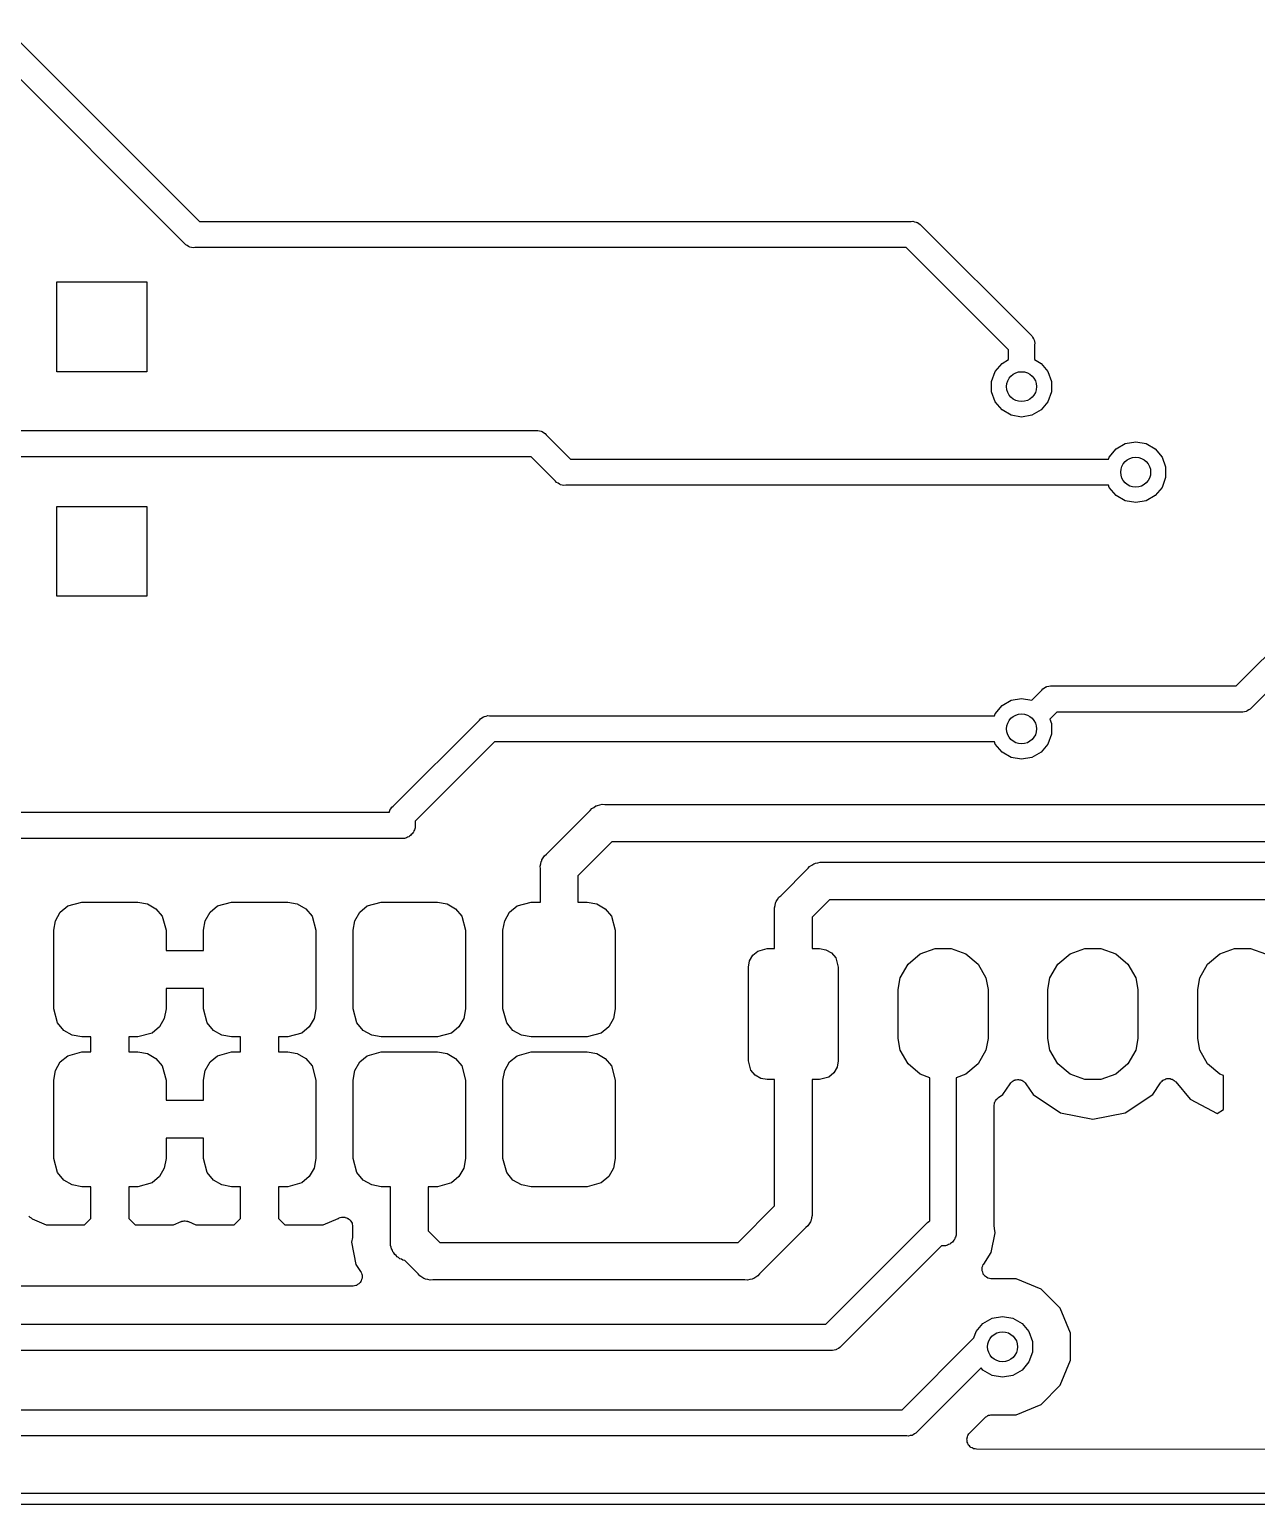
# Model space of a CAD drawing. Extents: x 51.7 to 143, y -96 to -37.9.
# Drawn here: x 109.18 to 125.57, y -95.96 to -76.25 of the extents above; entities that cross this region are included whole.
import ezdxf

# ---------------------------------------------------------------- set-up
doc = ezdxf.new("R2010")
doc.units = 0
doc.header["$MEASUREMENT"] = 0
doc.layers.add('BLACK', color=7, linetype='CONTINUOUS')

msp = doc.modelspace()

# ---------------------------------------------------------------- linework, layer by layer
at = {"layer": 'BLACK', "linetype": 'CONTINUOUS'}
for p, q in [((108.887, -76.2545), (111.451, -78.819)), ((111.25, -79.1123), (108.594, -76.4561)), ((111.451, -78.819), (120.954, -78.819)), ((120.954, -78.819), (120.977, -78.817)), ((120.977, -78.817), (121, -78.823)), ((121, -78.823), (121.022, -78.827)), ((121.022, -78.827), (121.029, -78.8309)), ((121.029, -78.8309), (121.037, -78.833)), ((121.037, -78.833), (121.056, -78.8463)), ((121.056, -78.8463), (121.076, -78.8579)), ((121.076, -78.8579), (121.091, -78.8757)), ((121.091, -78.8757), (122.546, -80.3312)), ((111.265, -79.1301), (111.25, -79.1123)), ((111.285, -79.1417), (111.265, -79.1301)), ((111.304, -79.1551), (111.285, -79.1417)), ((111.311, -79.1571), (111.304, -79.1551)), ((111.318, -79.161), (111.311, -79.1571)), ((111.341, -79.165), (111.318, -79.161)), ((111.364, -79.171), (111.341, -79.165)), ((111.387, -79.169), (111.364, -79.171)), ((120.889, -79.169), (111.387, -79.169)), ((122.253, -80.5328), (120.889, -79.169)), ((109.544, -80.827), (109.544, -79.627)), ((109.544, -79.627), (110.744, -79.627)), ((110.744, -79.627), (110.744, -80.827)), ((122.546, -80.3312), (122.564, -80.3461)), ((122.564, -80.3461), (122.576, -80.3662)), ((122.576, -80.3662), (122.589, -80.3852)), ((122.589, -80.3852), (122.591, -80.3928)), ((122.591, -80.3928), (122.595, -80.3995)), ((122.253, -80.6652), (122.253, -80.5328)), ((122.595, -80.3995), (122.599, -80.4224)), ((122.599, -80.4224), (122.605, -80.4448)), ((122.605, -80.4448), (122.603, -80.468)), ((122.603, -80.468), (122.603, -80.6652)), ((122.076, -80.8229), (122.167, -80.7149)), ((122.167, -80.7149), (122.253, -80.6652)), ((122.603, -80.6652), (122.689, -80.7149)), ((122.689, -80.7149), (122.78, -80.8229)), ((110.744, -80.827), (109.544, -80.827)), ((122.028, -80.9555), (122.076, -80.8229)), ((122.028, -81.0965), (122.028, -80.9555)), ((122.78, -80.8229), (122.828, -80.9555)), ((122.828, -80.9555), (122.828, -81.0965)), ((122.076, -81.2291), (122.028, -81.0965)), ((122.828, -81.0965), (122.78, -81.2291)), ((122.167, -81.3371), (122.076, -81.2291)), ((122.289, -81.4077), (122.167, -81.3371)), ((122.689, -81.3371), (122.567, -81.4077)), ((122.78, -81.2291), (122.689, -81.3371)), ((122.428, -81.4322), (122.289, -81.4077)), ((122.567, -81.4077), (122.428, -81.4322)), ((108.911, -81.613), (115.943, -81.613)), ((115.943, -81.613), (115.966, -81.611)), ((115.966, -81.611), (115.989, -81.617)), ((115.989, -81.617), (116.012, -81.621)), ((116.012, -81.621), (116.019, -81.6249)), ((116.019, -81.6249), (116.026, -81.627)), ((116.026, -81.627), (116.045, -81.6403)), ((116.045, -81.6403), (116.065, -81.6519)), ((116.065, -81.6519), (116.08, -81.6697)), ((116.08, -81.6697), (116.404, -81.994)), ((123.813, -81.7873), (123.952, -81.7628)), ((123.952, -81.7628), (124.091, -81.7873)), ((115.879, -81.963), (108.847, -81.963)), ((116.203, -82.2873), (115.879, -81.963)), ((123.59, -81.994), (123.6, -81.9659)), ((123.6, -81.9659), (123.691, -81.8579)), ((123.691, -81.8579), (123.813, -81.7873)), ((124.091, -81.7873), (124.213, -81.8579)), ((124.213, -81.8579), (124.304, -81.9659)), ((124.304, -81.9659), (124.352, -82.0985)), ((116.404, -81.994), (123.59, -81.994)), ((124.352, -82.0985), (124.352, -82.2395)), ((116.218, -82.3051), (116.203, -82.2873)), ((116.238, -82.3167), (116.218, -82.3051)), ((116.257, -82.33), (116.238, -82.3167)), ((116.264, -82.3321), (116.257, -82.33)), ((116.271, -82.336), (116.264, -82.3321)), ((116.294, -82.34), (116.271, -82.336)), ((116.317, -82.346), (116.294, -82.34)), ((116.34, -82.344), (116.317, -82.346)), ((123.59, -82.344), (116.34, -82.344)), ((123.6, -82.3721), (123.59, -82.344)), ((124.352, -82.2395), (124.304, -82.3721)), ((123.691, -82.4801), (123.6, -82.3721)), ((123.813, -82.5507), (123.691, -82.4801)), ((123.952, -82.5752), (123.813, -82.5507)), ((124.091, -82.5507), (123.952, -82.5752)), ((124.213, -82.4801), (124.091, -82.5507)), ((124.304, -82.3721), (124.213, -82.4801)), ((109.544, -83.827), (109.544, -82.627)), ((109.544, -82.627), (110.744, -82.627)), ((110.744, -82.627), (110.744, -83.827)), ((125.296, -85.023), (127.714, -82.6045)), ((128.007, -82.8061), (125.497, -85.3163)), ((110.744, -83.827), (109.544, -83.827)), ((122.563, -85.2156), (122.699, -85.0797)), ((122.699, -85.0797), (122.714, -85.0619)), ((122.714, -85.0619), (122.734, -85.0503)), ((122.734, -85.0503), (122.753, -85.037)), ((122.753, -85.037), (122.76, -85.0349)), ((122.76, -85.0349), (122.767, -85.031)), ((122.767, -85.031), (122.79, -85.027)), ((122.79, -85.027), (122.813, -85.021)), ((122.813, -85.021), (122.836, -85.023)), ((122.836, -85.023), (125.296, -85.023)), ((122.076, -85.3949), (122.167, -85.2869)), ((122.167, -85.2869), (122.289, -85.2163)), ((122.289, -85.2163), (122.428, -85.1918)), ((122.428, -85.1918), (122.563, -85.2156)), ((125.497, -85.3163), (125.482, -85.3341)), ((114.036, -86.6309), (115.187, -85.4797)), ((115.187, -85.4797), (115.202, -85.4619)), ((115.202, -85.4619), (115.222, -85.4503)), ((115.222, -85.4503), (115.241, -85.4369)), ((115.241, -85.4369), (115.248, -85.4349)), ((115.248, -85.4349), (115.255, -85.431)), ((115.255, -85.431), (115.278, -85.427)), ((115.278, -85.427), (115.301, -85.421)), ((115.301, -85.421), (115.324, -85.423)), ((115.324, -85.423), (122.066, -85.423)), ((122.066, -85.423), (122.076, -85.3949)), ((122.9, -85.373), (122.806, -85.4674)), ((122.806, -85.4674), (122.828, -85.5275)), ((125.36, -85.373), (122.9, -85.373)), ((125.383, -85.375), (125.36, -85.373)), ((125.406, -85.369), (125.383, -85.375)), ((125.429, -85.365), (125.406, -85.369)), ((125.436, -85.3611), (125.429, -85.365)), ((125.443, -85.359), (125.436, -85.3611)), ((125.462, -85.3457), (125.443, -85.359)), ((125.482, -85.3341), (125.462, -85.3457)), ((122.828, -85.6685), (122.78, -85.8011)), ((122.828, -85.5275), (122.828, -85.6685)), ((115.388, -85.773), (114.329, -86.8325)), ((122.066, -85.773), (115.388, -85.773)), ((122.076, -85.8011), (122.066, -85.773)), ((122.167, -85.9091), (122.076, -85.8011)), ((122.289, -85.9797), (122.167, -85.9091)), ((122.689, -85.9091), (122.567, -85.9797)), ((122.78, -85.8011), (122.689, -85.9091)), ((122.428, -86.0042), (122.289, -85.9797)), ((122.567, -85.9797), (122.428, -86.0042)), ((113.985, -86.712), (113.987, -86.6992)), ((113.987, -86.6992), (113.991, -86.6924)), ((113.991, -86.6924), (113.993, -86.6849)), ((113.993, -86.6849), (114.006, -86.6659)), ((114.006, -86.6659), (114.018, -86.6458)), ((114.018, -86.6458), (114.036, -86.6309)), ((116.083, -87.2715), (116.666, -86.6889)), ((116.666, -86.6889), (116.687, -86.6635)), ((116.687, -86.6635), (116.716, -86.647)), ((116.716, -86.647), (116.743, -86.6279)), ((116.743, -86.6279), (116.753, -86.625)), ((116.753, -86.625), (116.763, -86.6195)), ((116.763, -86.6195), (116.796, -86.6137)), ((116.796, -86.6137), (116.828, -86.6051)), ((116.828, -86.6051), (116.861, -86.608)), ((116.861, -86.608), (131.758, -86.608)), ((107.66, -86.712), (113.985, -86.712)), ((114.329, -86.8325), (114.329, -86.9023)), ((114.169, -87.062), (107.596, -87.062)), ((114.185, -87.062), (114.169, -87.062)), ((114.169, -87.062), (114.169, -87.062)), ((114.199, -87.0567), (114.185, -87.062)), ((114.215, -87.054), (114.199, -87.0567)), ((114.228, -87.0462), (114.215, -87.054)), ((114.243, -87.0409), (114.228, -87.0462)), ((114.255, -87.0309), (114.243, -87.0409)), ((114.268, -87.0231), (114.255, -87.0309)), ((114.278, -87.0112), (114.268, -87.0231)), ((114.29, -87.0012), (114.278, -87.0112)), ((114.298, -86.9878), (114.29, -87.0012)), ((114.308, -86.9758), (114.298, -86.9878)), ((114.313, -86.9612), (114.308, -86.9758)), ((114.321, -86.9478), (114.313, -86.9612)), ((114.324, -86.9325), (114.321, -86.9478)), ((114.329, -86.9179), (114.324, -86.9325)), ((114.329, -86.9023), (114.329, -86.9023)), ((114.329, -86.9023), (114.329, -86.9179)), ((116.041, -87.3215), (116.058, -87.2928)), ((116.058, -87.2928), (116.083, -87.2715)), ((116.954, -87.108), (116.502, -87.5596)), ((131.796, -87.108), (116.954, -87.108)), ((115.999, -87.4339), (116.008, -87.4018)), ((116.002, -87.4669), (115.999, -87.4339)), ((116.002, -87.914), (116.002, -87.4669)), ((116.008, -87.4018), (116.013, -87.3692)), ((116.013, -87.3692), (116.019, -87.3595)), ((116.019, -87.3595), (116.022, -87.3487)), ((116.022, -87.3487), (116.041, -87.3215)), ((119.211, -87.8265), (119.577, -87.4609)), ((119.577, -87.4609), (119.598, -87.4355)), ((119.598, -87.4355), (119.627, -87.419)), ((119.627, -87.419), (119.654, -87.3999)), ((119.654, -87.3999), (119.665, -87.397)), ((119.665, -87.397), (119.674, -87.3915)), ((119.674, -87.3915), (119.707, -87.3857)), ((119.707, -87.3857), (119.739, -87.3771)), ((119.739, -87.3771), (119.772, -87.38)), ((119.772, -87.38), (131.18, -87.38)), ((116.502, -87.5596), (116.502, -87.914)), ((119.15, -87.9037), (119.169, -87.8765)), ((119.169, -87.8765), (119.186, -87.8478)), ((119.186, -87.8478), (119.211, -87.8265)), ((119.865, -87.88), (119.63, -88.1146)), ((131.087, -87.88), (119.865, -87.88)), ((109.525, -88.1607), (109.59, -88.048)), ((109.59, -88.048), (109.69, -87.9642)), ((109.69, -87.9642), (109.877, -87.914)), ((109.877, -87.914), (110.627, -87.914)), ((110.627, -87.914), (110.755, -87.9366)), ((110.755, -87.9366), (110.868, -88.0017)), ((110.868, -88.0017), (110.952, -88.1015)), ((111.525, -88.1607), (111.59, -88.048)), ((111.59, -88.048), (111.69, -87.9642)), ((111.69, -87.9642), (111.877, -87.914)), ((111.877, -87.914), (112.627, -87.914)), ((112.627, -87.914), (112.755, -87.9366)), ((112.755, -87.9366), (112.868, -88.0017)), ((112.868, -88.0017), (112.952, -88.1015)), ((113.525, -88.1607), (113.59, -88.048)), ((113.59, -88.048), (113.69, -87.9642)), ((113.69, -87.9642), (113.877, -87.914)), ((113.877, -87.914), (114.627, -87.914)), ((114.627, -87.914), (114.755, -87.9366)), ((114.755, -87.9366), (114.868, -88.0017)), ((114.868, -88.0017), (114.952, -88.1015)), ((115.525, -88.1607), (115.59, -88.048)), ((115.59, -88.048), (115.69, -87.9642)), ((115.69, -87.9642), (115.877, -87.914)), ((115.877, -87.914), (116.002, -87.914)), ((116.502, -87.914), (116.627, -87.914)), ((116.627, -87.914), (116.755, -87.9366)), ((116.755, -87.9366), (116.868, -88.0017)), ((116.868, -88.0017), (116.952, -88.1015)), ((119.127, -87.9889), (119.136, -87.9568)), ((119.13, -88.0219), (119.127, -87.9889)), ((119.13, -88.533), (119.13, -88.0219)), ((119.136, -87.9568), (119.141, -87.9242)), ((119.141, -87.9242), (119.147, -87.9145)), ((119.147, -87.9145), (119.15, -87.9037)), ((109.502, -88.289), (109.525, -88.1607)), ((110.952, -88.1015), (111.002, -88.289)), ((111.502, -88.289), (111.525, -88.1607)), ((112.952, -88.1015), (113.002, -88.289)), ((113.502, -88.289), (113.525, -88.1607)), ((114.952, -88.1015), (115.002, -88.289)), ((115.502, -88.289), (115.525, -88.1607)), ((116.952, -88.1015), (117.002, -88.289)), ((119.63, -88.1146), (119.63, -88.533)), ((109.502, -89.339), (109.502, -88.289)), ((111.002, -88.289), (111.002, -88.56)), ((111.502, -88.56), (111.502, -88.289)), ((113.002, -88.289), (113.002, -89.339)), ((113.502, -89.339), (113.502, -88.289)), ((115.002, -88.289), (115.002, -89.339)), ((115.502, -89.339), (115.502, -88.289)), ((117.002, -88.289), (117.002, -89.339)), ((111.002, -88.56), (111.502, -88.56)), ((118.795, -88.6975), (118.838, -88.6223)), ((118.838, -88.6223), (118.905, -88.5665)), ((118.905, -88.5665), (119.03, -88.533)), ((119.03, -88.533), (119.13, -88.533)), ((119.63, -88.533), (119.73, -88.533)), ((119.73, -88.533), (119.816, -88.5481)), ((119.816, -88.5481), (119.891, -88.5915)), ((119.891, -88.5915), (119.947, -88.658)), ((119.947, -88.658), (119.98, -88.783)), ((120.913, -88.7414), (121.075, -88.6054)), ((121.075, -88.6054), (121.274, -88.533)), ((121.274, -88.533), (121.486, -88.533)), ((121.486, -88.533), (121.685, -88.6054)), ((121.685, -88.6054), (121.847, -88.7414)), ((122.913, -88.7414), (123.075, -88.6054)), ((123.075, -88.6054), (123.274, -88.533)), ((123.274, -88.533), (123.486, -88.533)), ((123.486, -88.533), (123.685, -88.6054)), ((123.685, -88.6054), (123.847, -88.7414)), ((124.913, -88.7414), (125.075, -88.6054)), ((125.075, -88.6054), (125.274, -88.533)), ((125.274, -88.533), (125.486, -88.533)), ((125.486, -88.533), (125.685, -88.6054)), ((118.78, -88.783), (118.795, -88.6975)), ((118.78, -90.033), (118.78, -88.783)), ((119.98, -88.783), (119.98, -90.033)), ((120.807, -88.9246), (120.913, -88.7414)), ((121.847, -88.7414), (121.953, -88.9246)), ((122.807, -88.9246), (122.913, -88.7414)), ((123.847, -88.7414), (123.953, -88.9246)), ((124.807, -88.9246), (124.913, -88.7414)), ((111.002, -89.068), (111.002, -89.339)), ((111.502, -89.068), (111.002, -89.068)), ((111.502, -89.339), (111.502, -89.068)), ((120.78, -89.0805), (120.807, -88.9246)), ((121.953, -88.9246), (121.98, -89.0805)), ((122.78, -89.0805), (122.807, -88.9246)), ((123.953, -88.9246), (123.98, -89.0805)), ((124.78, -89.0805), (124.807, -88.9246)), ((120.78, -89.7355), (120.78, -89.0805)), ((121.98, -89.0805), (121.98, -89.7355)), ((122.78, -89.7355), (122.78, -89.0805)), ((123.98, -89.0805), (123.98, -89.7355)), ((124.78, -89.7355), (124.78, -89.0805)), ((109.552, -89.5265), (109.502, -89.339)), ((111.002, -89.339), (110.979, -89.4673)), ((111.552, -89.5265), (111.502, -89.339)), ((113.002, -89.339), (112.979, -89.4673)), ((113.552, -89.5265), (113.502, -89.339)), ((115.002, -89.339), (114.979, -89.4673)), ((115.552, -89.5265), (115.502, -89.339)), ((117.002, -89.339), (116.979, -89.4673)), ((109.636, -89.6263), (109.552, -89.5265)), ((109.749, -89.6914), (109.636, -89.6263)), ((110.914, -89.58), (110.815, -89.6638)), ((110.979, -89.4673), (110.914, -89.58)), ((111.636, -89.6263), (111.552, -89.5265)), ((111.749, -89.6914), (111.636, -89.6263)), ((112.914, -89.58), (112.815, -89.6638)), ((112.979, -89.4673), (112.914, -89.58)), ((113.636, -89.6263), (113.552, -89.5265)), ((113.749, -89.6914), (113.636, -89.6263)), ((114.914, -89.58), (114.815, -89.6638)), ((114.979, -89.4673), (114.914, -89.58)), ((115.636, -89.6263), (115.552, -89.5265)), ((115.749, -89.6914), (115.636, -89.6263)), ((116.914, -89.58), (116.815, -89.6638)), ((116.979, -89.4673), (116.914, -89.58)), ((109.877, -89.714), (109.749, -89.6914)), ((109.998, -89.714), (109.877, -89.714)), ((109.998, -89.914), (109.998, -89.714)), ((110.627, -89.714), (110.506, -89.714)), ((110.506, -89.714), (110.506, -89.914)), ((110.815, -89.6638), (110.627, -89.714)), ((111.877, -89.714), (111.749, -89.6914)), ((111.998, -89.714), (111.877, -89.714)), ((111.998, -89.914), (111.998, -89.714)), ((112.627, -89.714), (112.506, -89.714)), ((112.506, -89.714), (112.506, -89.914)), ((112.815, -89.6638), (112.627, -89.714)), ((113.877, -89.714), (113.749, -89.6914)), ((114.627, -89.714), (113.877, -89.714)), ((114.815, -89.6638), (114.627, -89.714)), ((115.877, -89.714), (115.749, -89.6914)), ((116.627, -89.714), (115.877, -89.714)), ((116.815, -89.6638), (116.627, -89.714)), ((120.807, -89.8914), (120.78, -89.7355)), ((121.98, -89.7355), (121.953, -89.8914)), ((122.807, -89.8914), (122.78, -89.7355)), ((123.98, -89.7355), (123.953, -89.8914)), ((124.807, -89.8914), (124.78, -89.7355)), ((109.525, -90.1607), (109.59, -90.048)), ((109.59, -90.048), (109.69, -89.9642)), ((109.69, -89.9642), (109.877, -89.914)), ((109.877, -89.914), (109.998, -89.914)), ((110.506, -89.914), (110.627, -89.914)), ((110.627, -89.914), (110.755, -89.9366)), ((110.755, -89.9366), (110.868, -90.0017)), ((110.868, -90.0017), (110.952, -90.1015)), ((111.525, -90.1607), (111.59, -90.048)), ((111.59, -90.048), (111.69, -89.9642)), ((111.69, -89.9642), (111.877, -89.914)), ((111.877, -89.914), (111.998, -89.914)), ((112.506, -89.914), (112.627, -89.914)), ((112.627, -89.914), (112.755, -89.9366)), ((112.755, -89.9366), (112.868, -90.0017)), ((112.868, -90.0017), (112.952, -90.1015)), ((113.525, -90.1607), (113.59, -90.048)), ((113.59, -90.048), (113.69, -89.9642)), ((113.69, -89.9642), (113.877, -89.914)), ((113.877, -89.914), (114.627, -89.914)), ((114.627, -89.914), (114.755, -89.9366)), ((114.755, -89.9366), (114.868, -90.0017)), ((114.868, -90.0017), (114.952, -90.1015)), ((115.525, -90.1607), (115.59, -90.048)), ((115.59, -90.048), (115.69, -89.9642)), ((115.69, -89.9642), (115.877, -89.914)), ((115.877, -89.914), (116.627, -89.914)), ((116.627, -89.914), (116.755, -89.9366)), ((116.755, -89.9366), (116.868, -90.0017)), ((116.868, -90.0017), (116.952, -90.1015)), ((118.813, -90.158), (118.78, -90.033)), ((119.98, -90.033), (119.965, -90.1185)), ((120.913, -90.0746), (120.807, -89.8914)), ((121.953, -89.8914), (121.847, -90.0746)), ((122.913, -90.0746), (122.807, -89.8914)), ((123.953, -89.8914), (123.847, -90.0746)), ((124.913, -90.0746), (124.807, -89.8914)), ((109.502, -90.289), (109.525, -90.1607)), ((110.952, -90.1015), (111.002, -90.289)), ((111.502, -90.289), (111.525, -90.1607)), ((112.952, -90.1015), (113.002, -90.289)), ((113.502, -90.289), (113.525, -90.1607)), ((114.952, -90.1015), (115.002, -90.289)), ((115.502, -90.289), (115.525, -90.1607)), ((116.952, -90.1015), (117.002, -90.289)), ((118.869, -90.2245), (118.813, -90.158)), ((118.944, -90.2679), (118.869, -90.2245)), ((119.855, -90.2495), (119.73, -90.283)), ((119.922, -90.1937), (119.855, -90.2495)), ((119.965, -90.1185), (119.922, -90.1937)), ((121.075, -90.2106), (120.913, -90.0746)), ((121.205, -90.2578), (121.075, -90.2106)), ((121.685, -90.2106), (121.555, -90.2578)), ((121.847, -90.0746), (121.685, -90.2106)), ((123.075, -90.2106), (122.913, -90.0746)), ((123.274, -90.283), (123.075, -90.2106)), ((123.685, -90.2106), (123.486, -90.283)), ((123.847, -90.0746), (123.685, -90.2106)), ((125.075, -90.2106), (124.913, -90.0746)), ((125.126, -90.2291), (125.075, -90.2106)), ((125.126, -90.6831), (125.126, -90.2291)), ((109.502, -91.339), (109.502, -90.289)), ((111.002, -90.289), (111.002, -90.56)), ((111.502, -90.56), (111.502, -90.289)), ((113.002, -90.289), (113.002, -91.339)), ((113.502, -91.339), (113.502, -90.289)), ((115.002, -90.289), (115.002, -91.339)), ((115.502, -91.339), (115.502, -90.289)), ((117.002, -90.289), (117.002, -91.339)), ((119.03, -90.283), (118.944, -90.2679)), ((119.13, -90.283), (119.03, -90.283)), ((119.13, -91.9714), (119.13, -90.283)), ((119.73, -90.283), (119.63, -90.283)), ((119.63, -90.283), (119.63, -92.0641)), ((121.205, -92.1714), (121.205, -90.2578)), ((121.555, -90.2578), (121.555, -92.3443)), ((122.179, -90.4818), (122.274, -90.3388)), ((122.274, -90.3388), (122.284, -90.3288)), ((122.284, -90.3288), (122.292, -90.3176)), ((122.292, -90.3176), (122.299, -90.313)), ((122.299, -90.313), (122.305, -90.3069)), ((122.305, -90.3069), (122.317, -90.3008)), ((122.317, -90.3008), (122.329, -90.2931)), ((122.329, -90.2931), (122.337, -90.2911)), ((122.337, -90.2911), (122.344, -90.2874)), ((122.344, -90.2874), (122.358, -90.2859)), ((122.358, -90.2859), (122.372, -90.2826)), ((122.372, -90.2826), (122.38, -90.2835)), ((122.38, -90.2835), (122.388, -90.2826)), ((122.388, -90.2826), (122.402, -90.2859)), ((122.402, -90.2859), (122.416, -90.2874)), ((122.416, -90.2874), (122.423, -90.2911)), ((122.423, -90.2911), (122.431, -90.2931)), ((122.431, -90.2931), (122.443, -90.3008)), ((122.443, -90.3008), (122.455, -90.3069)), ((122.455, -90.3069), (122.461, -90.313)), ((122.461, -90.313), (122.468, -90.3176)), ((122.468, -90.3176), (122.476, -90.3288)), ((122.476, -90.3288), (122.486, -90.3388)), ((122.486, -90.3388), (122.581, -90.4818)), ((123.486, -90.283), (123.274, -90.283)), ((124.179, -90.4818), (124.284, -90.3251)), ((124.284, -90.3251), (124.289, -90.3197)), ((124.289, -90.3197), (124.292, -90.3133)), ((124.292, -90.3133), (124.304, -90.3039)), ((124.304, -90.3039), (124.314, -90.2932)), ((124.314, -90.2932), (124.321, -90.2899)), ((124.321, -90.2899), (124.326, -90.2852)), ((124.326, -90.2852), (124.34, -90.2802)), ((124.34, -90.2802), (124.354, -90.2737)), ((124.354, -90.2737), (124.361, -90.2729)), ((124.361, -90.2729), (124.368, -90.2704)), ((124.368, -90.2704), (124.383, -90.2705)), ((124.383, -90.2705), (124.397, -90.2689)), ((124.397, -90.2689), (124.405, -90.2706)), ((124.405, -90.2706), (124.412, -90.2707)), ((124.412, -90.2707), (124.426, -90.2758)), ((124.426, -90.2758), (124.44, -90.2794)), ((124.44, -90.2794), (124.446, -90.2835)), ((124.446, -90.2835), (124.453, -90.2861)), ((124.453, -90.2861), (124.465, -90.2956)), ((124.465, -90.2956), (124.477, -90.3039)), ((124.477, -90.3039), (124.481, -90.3098)), ((124.481, -90.3098), (124.487, -90.3146)), ((124.487, -90.3146), (124.678, -90.5456)), ((111.002, -90.56), (111.502, -90.56)), ((122.063, -90.6271), (122.066, -90.6094)), ((122.063, -92.2492), (122.063, -90.6271)), ((122.066, -90.6094), (122.068, -90.5916)), ((122.068, -90.5916), (122.07, -90.5878)), ((122.07, -90.5878), (122.071, -90.5837)), ((122.071, -90.5837), (122.08, -90.5681)), ((122.08, -90.5681), (122.088, -90.552)), ((122.088, -90.552), (122.091, -90.5491)), ((122.091, -90.5491), (122.093, -90.5455)), ((122.093, -90.5455), (122.106, -90.5339)), ((122.106, -90.5339), (122.119, -90.5215)), ((122.119, -90.5215), (122.179, -90.4818)), ((122.581, -90.4818), (122.948, -90.7267)), ((123.812, -90.7267), (124.179, -90.4818)), ((124.678, -90.5456), (125.042, -90.738)), ((122.948, -90.7267), (123.38, -90.8127)), ((123.38, -90.8127), (123.812, -90.7267)), ((125.042, -90.738), (125.126, -90.6831)), ((111.002, -91.068), (111.002, -91.339)), ((111.502, -91.068), (111.002, -91.068)), ((111.502, -91.339), (111.502, -91.068)), ((109.552, -91.5265), (109.502, -91.339)), ((111.002, -91.339), (110.979, -91.4673)), ((111.552, -91.5265), (111.502, -91.339)), ((113.002, -91.339), (112.979, -91.4673)), ((113.552, -91.5265), (113.502, -91.339)), ((115.002, -91.339), (114.979, -91.4673)), ((115.552, -91.5265), (115.502, -91.339)), ((117.002, -91.339), (116.979, -91.4673)), ((109.636, -91.6263), (109.552, -91.5265)), ((109.749, -91.6914), (109.636, -91.6263)), ((110.914, -91.58), (110.815, -91.6638)), ((110.979, -91.4673), (110.914, -91.58)), ((111.636, -91.6263), (111.552, -91.5265)), ((111.749, -91.6914), (111.636, -91.6263)), ((112.914, -91.58), (112.815, -91.6638)), ((112.979, -91.4673), (112.914, -91.58)), ((113.636, -91.6263), (113.552, -91.5265)), ((113.749, -91.6914), (113.636, -91.6263)), ((114.914, -91.58), (114.815, -91.6638)), ((114.979, -91.4673), (114.914, -91.58)), ((115.636, -91.6263), (115.552, -91.5265)), ((115.749, -91.6914), (115.636, -91.6263)), ((116.914, -91.58), (116.815, -91.6638)), ((116.979, -91.4673), (116.914, -91.58)), ((109.877, -91.714), (109.749, -91.6914)), ((109.998, -91.714), (109.877, -91.714)), ((109.998, -92.1376), (109.998, -91.714)), ((110.627, -91.714), (110.506, -91.714)), ((110.506, -91.714), (110.506, -92.1376)), ((110.815, -91.6638), (110.627, -91.714)), ((111.877, -91.714), (111.749, -91.6914)), ((111.998, -91.714), (111.877, -91.714)), ((111.998, -92.1376), (111.998, -91.714)), ((112.627, -91.714), (112.506, -91.714)), ((112.506, -91.714), (112.506, -92.1376)), ((112.815, -91.6638), (112.627, -91.714)), ((113.877, -91.714), (113.749, -91.6914)), ((114.002, -91.714), (113.877, -91.714)), ((114.002, -92.4119), (114.002, -91.714)), ((114.627, -91.714), (114.502, -91.714)), ((114.502, -91.714), (114.502, -92.3044)), ((114.815, -91.6638), (114.627, -91.714)), ((115.877, -91.714), (115.749, -91.6914)), ((116.627, -91.714), (115.877, -91.714)), ((116.815, -91.6638), (116.627, -91.714)), ((118.641, -92.46), (119.13, -91.9714)), ((109.168, -92.1075), (109.184, -92.1197)), ((109.184, -92.1197), (109.201, -92.1316)), ((109.201, -92.1316), (109.214, -92.1447)), ((109.214, -92.1447), (109.401, -92.222)), ((109.914, -92.222), (109.998, -92.1376)), ((110.506, -92.1376), (110.59, -92.222)), ((111.103, -92.222), (111.203, -92.1804)), ((111.203, -92.1804), (111.209, -92.1792)), ((111.209, -92.1792), (111.214, -92.1766)), ((111.214, -92.1766), (111.23, -92.1745)), ((111.23, -92.1745), (111.246, -92.1709)), ((111.246, -92.1709), (111.252, -92.1716)), ((111.252, -92.1716), (111.258, -92.1709)), ((111.258, -92.1709), (111.274, -92.1745)), ((111.274, -92.1745), (111.29, -92.1766)), ((111.29, -92.1766), (111.295, -92.1792)), ((111.295, -92.1792), (111.301, -92.1804)), ((111.301, -92.1804), (111.401, -92.222)), ((111.914, -92.222), (111.998, -92.1376)), ((112.506, -92.1376), (112.59, -92.222)), ((113.103, -92.222), (113.299, -92.1409)), ((113.299, -92.1409), (113.304, -92.137)), ((113.304, -92.137), (113.309, -92.1351)), ((113.309, -92.1351), (113.313, -92.1319)), ((113.313, -92.1319), (113.329, -92.1276)), ((113.329, -92.1276), (113.345, -92.122)), ((113.345, -92.122), (113.351, -92.122)), ((113.351, -92.122), (113.356, -92.1205)), ((113.356, -92.1205), (113.372, -92.122)), ((113.372, -92.122), (113.389, -92.122)), ((113.389, -92.122), (113.394, -92.1239)), ((113.394, -92.1239), (113.4, -92.1244)), ((113.4, -92.1244), (113.415, -92.1314)), ((113.415, -92.1314), (113.431, -92.137)), ((113.431, -92.137), (113.435, -92.1406)), ((113.435, -92.1406), (113.44, -92.143)), ((113.44, -92.143), (113.452, -92.1547)), ((113.452, -92.1547), (113.464, -92.1654)), ((113.464, -92.1654), (113.467, -92.1702)), ((113.467, -92.1702), (113.471, -92.1742)), ((113.471, -92.1742), (113.478, -92.1892)), ((113.478, -92.1892), (113.486, -92.2036)), ((113.486, -92.2036), (113.487, -92.2091)), ((113.487, -92.2091), (113.49, -92.2142)), ((113.49, -92.2142), (113.491, -92.2307)), ((119.591, -92.2095), (119.574, -92.2382)), ((119.61, -92.1823), (119.591, -92.2095)), ((119.613, -92.1715), (119.61, -92.1823)), ((119.619, -92.1618), (119.613, -92.1715)), ((119.624, -92.1292), (119.619, -92.1618)), ((119.633, -92.0971), (119.624, -92.1292)), ((119.63, -92.0641), (119.633, -92.0971)), ((119.816, -93.551), (121.156, -92.2107)), ((121.156, -92.2107), (121.171, -92.1929)), ((121.171, -92.1929), (121.191, -92.1813)), ((121.191, -92.1813), (121.205, -92.1714)), ((109.401, -92.222), (109.914, -92.222)), ((110.59, -92.222), (111.103, -92.222)), ((111.401, -92.222), (111.914, -92.222)), ((112.59, -92.222), (113.103, -92.222)), ((113.492, -92.3936), (113.479, -92.456)), ((113.491, -92.2307), (113.494, -92.247)), ((113.494, -92.3688), (113.492, -92.3811)), ((113.492, -92.3811), (113.492, -92.3936)), ((113.494, -92.247), (113.494, -92.3688)), ((114.002, -92.5001), (114.002, -92.4119)), ((114.502, -92.3044), (114.658, -92.46)), ((119.549, -92.2595), (118.929, -92.8791)), ((119.574, -92.2382), (119.549, -92.2595)), ((121.534, -92.4179), (121.524, -92.4298)), ((121.539, -92.4032), (121.534, -92.4179)), ((121.547, -92.3898), (121.539, -92.4032)), ((121.55, -92.3745), (121.547, -92.3898)), ((121.555, -92.3599), (121.55, -92.3745)), ((121.555, -92.3443), (121.555, -92.3443)), ((121.555, -92.3443), (121.555, -92.3599)), ((122.023, -92.5955), (122.076, -92.329)), ((122.065, -92.2615), (122.063, -92.2492)), ((122.065, -92.274), (122.065, -92.2615)), ((122.076, -92.329), (122.065, -92.274)), ((113.479, -92.456), (113.538, -92.7518)), ((114.01, -92.521), (114.002, -92.5001)), ((114.013, -92.5428), (114.01, -92.521)), ((114.025, -92.5621), (114.013, -92.5428)), ((114.032, -92.5829), (114.025, -92.5621)), ((114.046, -92.5999), (114.032, -92.5829)), ((114.058, -92.6192), (114.046, -92.5999)), ((114.658, -92.46), (118.641, -92.46)), ((121.357, -92.504), (120.017, -93.8443)), ((121.395, -92.504), (121.357, -92.504)), ((121.411, -92.504), (121.395, -92.504)), ((121.395, -92.504), (121.395, -92.504)), ((121.425, -92.4987), (121.411, -92.504)), ((121.441, -92.496), (121.425, -92.4987)), ((121.454, -92.4882), (121.441, -92.496)), ((121.469, -92.4829), (121.454, -92.4882)), ((121.481, -92.4729), (121.469, -92.4829)), ((121.494, -92.4651), (121.481, -92.4729)), ((121.504, -92.4532), (121.494, -92.4651)), ((121.516, -92.4432), (121.504, -92.4532)), ((121.524, -92.4298), (121.516, -92.4432)), ((121.922, -92.7474), (122.023, -92.5955)), ((113.538, -92.7518), (113.601, -92.8454)), ((114.075, -92.6334), (114.058, -92.6192)), ((114.089, -92.6505), (114.075, -92.6334)), ((114.108, -92.6616), (114.089, -92.6505)), ((114.125, -92.6758), (114.108, -92.6616)), ((114.146, -92.6834), (114.125, -92.6758)), ((114.165, -92.6945), (114.146, -92.6834)), ((114.187, -92.6984), (114.165, -92.6945)), ((114.19, -92.6994), (114.187, -92.6984)), ((114.37, -92.8791), (114.19, -92.6994)), ((121.902, -92.7959), (121.904, -92.792)), ((121.902, -92.8139), (121.902, -92.7959)), ((121.904, -92.7878), (121.911, -92.7714)), ((121.904, -92.792), (121.904, -92.7878)), ((121.911, -92.7714), (121.917, -92.7545)), ((121.917, -92.7545), (121.92, -92.7513)), ((121.92, -92.7513), (121.922, -92.7474)), ((113.583, -93.0077), (113.579, -93.0101)), ((113.593, -92.9932), (113.583, -93.0077)), ((113.605, -92.9795), (113.593, -92.9932)), ((113.601, -92.8454), (113.602, -92.8493)), ((113.602, -92.8493), (113.605, -92.8525)), ((113.605, -92.8525), (113.611, -92.8694)), ((113.606, -92.9756), (113.605, -92.9795)), ((113.609, -92.9722), (113.606, -92.9756)), ((113.614, -92.9549), (113.609, -92.9722)), ((113.611, -92.8694), (113.618, -92.8858)), ((113.62, -92.9381), (113.614, -92.9549)), ((113.618, -92.8858), (113.619, -92.89)), ((113.619, -92.89), (113.62, -92.8939)), ((113.62, -92.8939), (113.62, -92.9119)), ((113.62, -92.9119), (113.621, -92.9298)), ((113.621, -92.9298), (113.62, -92.9339)), ((113.62, -92.9339), (113.62, -92.9381)), ((114.391, -92.9045), (114.37, -92.8791)), ((114.42, -92.921), (114.391, -92.9045)), ((114.447, -92.9401), (114.42, -92.921)), ((114.458, -92.943), (114.447, -92.9401)), ((114.467, -92.9485), (114.458, -92.943)), ((114.5, -92.9543), (114.467, -92.9485)), ((114.532, -92.9629), (114.5, -92.9543)), ((114.565, -92.96), (114.532, -92.9629)), ((118.734, -92.96), (114.565, -92.96)), ((118.767, -92.9629), (118.734, -92.96)), ((118.799, -92.9543), (118.767, -92.9629)), ((118.832, -92.9485), (118.799, -92.9543)), ((118.841, -92.943), (118.832, -92.9485)), ((118.852, -92.9401), (118.841, -92.943)), ((118.879, -92.921), (118.852, -92.9401)), ((118.908, -92.9045), (118.879, -92.921)), ((118.929, -92.8791), (118.908, -92.9045)), ((121.901, -92.8318), (121.902, -92.8139)), ((121.902, -92.8359), (121.901, -92.8318)), ((121.902, -92.8401), (121.902, -92.8359)), ((121.909, -92.8569), (121.902, -92.8401)), ((121.914, -92.8742), (121.909, -92.8569)), ((121.916, -92.8776), (121.914, -92.8742)), ((121.917, -92.8815), (121.916, -92.8776)), ((121.929, -92.8953), (121.917, -92.8815)), ((121.94, -92.9097), (121.929, -92.8953)), ((121.943, -92.9121), (121.94, -92.9097)), ((121.946, -92.9153), (121.943, -92.9121)), ((121.961, -92.9243), (121.946, -92.9153)), ((121.976, -92.9342), (121.961, -92.9243)), ((121.98, -92.9352), (121.976, -92.9342)), ((121.984, -92.9373), (121.98, -92.9352)), ((122.002, -92.9405), (121.984, -92.9373)), ((122.019, -92.9447), (122.002, -92.9405)), ((122.023, -92.9443), (122.019, -92.9447)), ((122.027, -92.945), (122.023, -92.9443)), ((122.355, -92.945), (122.027, -92.945)), ((122.688, -93.0832), (122.355, -92.945)), ((113.495, -93.043), (77.1705, -93.043)), ((113.499, -93.0423), (113.495, -93.043)), ((113.503, -93.0427), (113.499, -93.0423)), ((113.521, -93.0385), (113.503, -93.0427)), ((113.538, -93.0353), (113.521, -93.0385)), ((113.542, -93.0332), (113.538, -93.0353)), ((113.546, -93.0322), (113.542, -93.0332)), ((113.561, -93.0223), (113.546, -93.0322)), ((113.577, -93.0133), (113.561, -93.0223)), ((113.579, -93.0101), (113.577, -93.0133)), ((122.944, -93.3387), (122.688, -93.0832)), ((123.082, -93.6724), (122.944, -93.3387)), ((76.9075, -93.551), (119.816, -93.551)), ((121.822, -93.6499), (121.913, -93.5419)), ((121.913, -93.5419), (122.035, -93.4713)), ((122.035, -93.4713), (122.174, -93.4468)), ((122.174, -93.4468), (122.313, -93.4713)), ((122.313, -93.4713), (122.435, -93.5419)), ((122.435, -93.5419), (122.526, -93.6499)), ((120.832, -94.694), (121.791, -93.7347)), ((121.791, -93.7347), (121.792, -93.7335)), ((121.792, -93.7335), (121.822, -93.6499)), ((122.526, -93.6499), (122.574, -93.7825)), ((122.574, -93.7825), (122.574, -93.9235)), ((123.082, -94.0336), (123.082, -93.6724)), ((119.88, -93.901), (76.8426, -93.901)), ((119.903, -93.903), (119.88, -93.901)), ((119.926, -93.897), (119.903, -93.903)), ((119.949, -93.893), (119.926, -93.897)), ((119.956, -93.8891), (119.949, -93.893)), ((119.963, -93.887), (119.956, -93.8891)), ((119.982, -93.8737), (119.963, -93.887)), ((120.002, -93.8621), (119.982, -93.8737)), ((120.017, -93.8443), (120.002, -93.8621)), ((122.574, -93.9235), (122.526, -94.0561)), ((121.887, -94.1334), (121.033, -94.9873)), ((121.913, -94.1641), (121.887, -94.1334)), ((122.035, -94.2347), (121.913, -94.1641)), ((122.435, -94.1641), (122.313, -94.2347)), ((122.526, -94.0561), (122.435, -94.1641)), ((122.944, -94.3673), (123.082, -94.0336)), ((122.174, -94.2592), (122.035, -94.2347)), ((122.313, -94.2347), (122.174, -94.2592)), ((122.688, -94.6228), (122.944, -94.3673)), ((73.0975, -94.694), (120.832, -94.694)), ((121.949, -94.7907), (121.963, -94.7824)), ((121.963, -94.7824), (121.977, -94.7729)), ((121.977, -94.7729), (121.982, -94.7715)), ((121.982, -94.7715), (121.987, -94.7687)), ((121.987, -94.7687), (122.003, -94.7658)), ((122.003, -94.7658), (122.019, -94.7615)), ((122.019, -94.7615), (122.025, -94.762)), ((122.025, -94.762), (122.031, -94.761)), ((122.031, -94.761), (122.355, -94.761)), ((122.355, -94.761), (122.688, -94.6228)), ((121.735, -95.004), (121.941, -94.7982)), ((121.941, -94.7982), (121.945, -94.795)), ((121.945, -94.795), (121.949, -94.7907)), ((120.896, -95.044), (73.0326, -95.044)), ((120.919, -95.046), (120.896, -95.044)), ((120.942, -95.04), (120.919, -95.046)), ((120.965, -95.036), (120.942, -95.04)), ((120.972, -95.0321), (120.965, -95.036)), ((120.979, -95.03), (120.972, -95.0321)), ((120.998, -95.0167), (120.979, -95.03)), ((121.018, -95.0051), (120.998, -95.0167)), ((121.033, -94.9873), (121.018, -95.0051)), ((121.698, -95.0827), (121.7, -95.0772)), ((121.7, -95.0991), (121.698, -95.0827)), ((121.7, -95.0715), (121.705, -95.056)), ((121.7, -95.0772), (121.7, -95.0715)), ((121.7, -95.1157), (121.7, -95.0991)), ((121.702, -95.121), (121.7, -95.1157)), ((121.702, -95.1266), (121.702, -95.121)), ((121.709, -95.1416), (121.702, -95.1266)), ((121.705, -95.056), (121.71, -95.0401)), ((121.715, -95.1571), (121.709, -95.1416)), ((121.71, -95.0401), (121.713, -95.0355)), ((121.713, -95.0355), (121.715, -95.0301)), ((121.715, -95.0301), (121.725, -95.0175)), ((121.718, -95.1615), (121.715, -95.1571)), ((121.721, -95.1666), (121.718, -95.1615)), ((121.732, -95.1783), (121.721, -95.1666)), ((121.725, -95.0175), (121.735, -95.004)), ((121.743, -95.191), (121.732, -95.1783)), ((121.748, -95.1938), (121.743, -95.191)), ((121.752, -95.1978), (121.748, -95.1938)), ((121.767, -95.2048), (121.752, -95.1978)), ((121.781, -95.2131), (121.767, -95.2048)), ((121.787, -95.2141), (121.781, -95.2131)), ((121.792, -95.2164), (121.787, -95.2141)), ((121.808, -95.2179), (121.792, -95.2164)), ((121.825, -95.2208), (121.808, -95.2179)), ((141.146, -95.2478), (121.825, -95.2208)), ((140.85, -95.96), (53.8414, -95.96)), ((53.8533, -95.81), (140.84, -95.81))]:
    msp.add_line(p, q, dxfattribs=at)
at = {"layer": 'BLACK'}
for centre in [(122.428, -81.026), (123.952, -82.169), (122.428, -85.598), (122.174, -93.853)]:
    msp.add_circle(centre, 0.2, dxfattribs=at)

doc.saveas('drawing.dxf')
